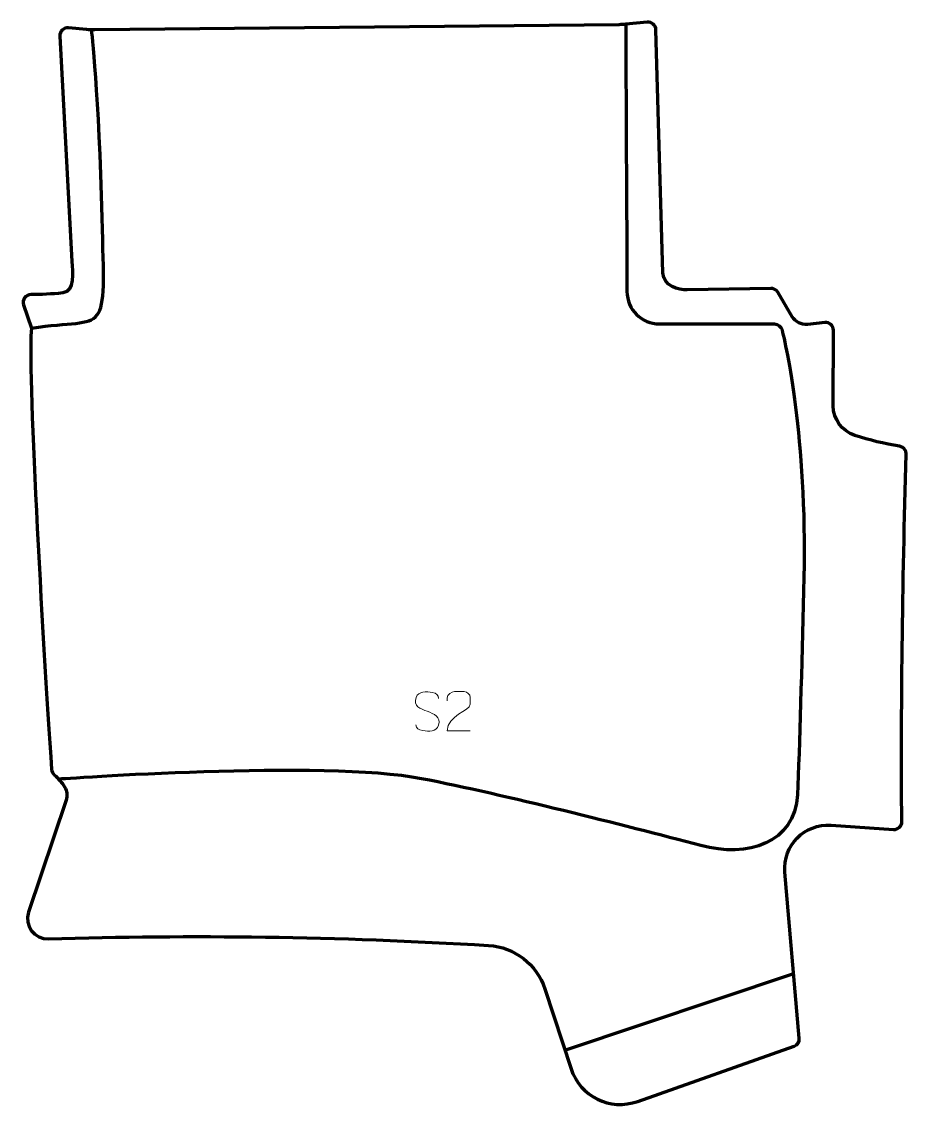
# Model space of a CAD drawing. Header units: millimetres. Extents: x -279 to 284, y -351 to 342.
import ezdxf

# ---------------------------------------------------------------- set-up
doc = ezdxf.new("R2010")
doc.units = ezdxf.units.MM
doc.header["$MEASUREMENT"] = 0
for name, color, linetype in [('layer 1', 7, 'Continuous'), ('layer 2', 7, 'Continuous'), ('layer 3', 7, 'Continuous')]:
    doc.layers.add(name, color=color, linetype=linetype)

msp = doc.modelspace()

# ---------------------------------------------------------------- linework, layer by layer
at = {"layer": 'layer 1', "color": 250, "lineweight": 9}
for points, knots in [([(-20.7326, -96.308), (-24.9809, -94.8376), (-29.889, -93.0418), (-27.8839, -87.5215), (-27.8839, -87.5215), (-26.3804, -83.3816), (-21.1668, -83.7701), (-17.5632, -84.3712), (-17.5632, -84.3712), (-14.7026, -84.8484), (-13.8379, -86.0616), (-13.5273, -88.1457)], [0, 0, 0, 0, 0.25, 0.25, 0.25, 0.25, 0.5, 0.5, 0.5, 0.5, 1, 1, 1, 1]), ([(6.6388, -108.7951), (1.7244, -108.7948), (-3.19, -108.7948), (-8.1041, -108.7951), (-8.1041, -108.7951), (-8.1041, -98.8628), (6.5469, -96.2216), (6.6388, -91.9113), (6.6388, -91.9113), (6.6385, -90.4872), (6.6385, -89.0635), (6.6388, -87.6402), (6.6388, -87.6402), (6.6219, -85.5631), (4.4991, -83.8383), (2.8281, -83.821), (2.8281, -83.821), (0.7549, -83.8214), (-1.318, -83.8214), (-3.3904, -83.821), (-3.3904, -83.821), (-5.2125, -83.8045), (-8.0372, -85.5966), (-8.1041, -87.6902), (-8.1041, -87.6902), (-8.1041, -87.6902), (-8.1041, -89.745), (-8.1041, -89.745)], [0, 0, 0, 0, 0.125, 0.125, 0.125, 0.125, 0.25, 0.25, 0.25, 0.25, 0.375, 0.375, 0.375, 0.375, 0.5, 0.5, 0.5, 0.5, 0.625, 0.625, 0.625, 0.625, 0.75, 0.75, 0.75, 0.75, 1, 1, 1, 1]), ([(-20.7326, -96.3081), (-16.714, -97.9548), (-11.6845, -99.8431), (-13.5185, -105.2034), (-13.5185, -105.2034), (-14.9783, -109.4698), (-19.8891, -109.2131), (-23.6152, -108.6584), (-23.6152, -108.6584), (-26.3652, -108.2486), (-27.5861, -107.0351), (-27.9641, -104.9229)], [0, 0, 0, 0, 0.25, 0.25, 0.25, 0.25, 0.5, 0.5, 0.5, 0.5, 1, 1, 1, 1])]:
    msp.add_open_spline(points, degree=3, knots=knots, dxfattribs=at)
at = {"layer": 'layer 2', "color": 230, "lineweight": 200}
msp.add_open_spline([(-259.6569, -133.3556), (-265.5699, -50.1284), (-275.3593, 128.2442), (-272.4522, 147.4024), (-272.4522, 147.4024), (-272.4522, 147.4024), (-277.5333, 162.1054), (-277.5333, 162.1054), (-277.5333, 162.1054), (-278.6605, 165.3671), (-276.1917, 168.7443), (-272.7253, 168.6977), (-272.7253, 168.6977), (-266.3596, 168.6119), (-259.6283, 168.9973), (-252.6363, 169.7175), (-252.6363, 169.7175), (-244.6506, 170.5415), (-246.5023, 183.251), (-246.8436, 189.6968), (-246.8436, 189.6968), (-246.8436, 189.6968), (-254.4387, 333.0728), (-254.4387, 333.0728), (-254.4387, 333.0728), (-254.5996, 336.1091), (-252.0099, 338.579), (-248.9679, 338.2897), (-248.9679, 338.2897), (-248.9679, 338.2897), (-237.5118, 337.2014), (-237.5118, 337.2014), (-237.5118, 337.2014), (-235.7643, 337.0353), (-234.0092, 336.9611), (-232.2539, 336.9787), (-232.2539, 336.9787), (-232.2539, 336.9787), (101.23, 340.3337), (101.23, 340.3337), (101.23, 340.3337), (102.6782, 340.3483), (104.1243, 340.4257), (105.5651, 340.5659), (105.5651, 340.5659), (105.5651, 340.5659), (119.2116, 341.8924), (119.2116, 341.8924), (119.2116, 341.8924), (122.0931, 342.1726), (124.609, 339.967), (124.6926, 337.0876), (124.6926, 337.0876), (124.6926, 337.0876), (129.1832, 182.4825), (129.1832, 182.4825), (129.1832, 182.4825), (129.4298, 173.9879), (139.1458, 171.522), (144.5992, 171.6269), (144.5992, 171.6269), (144.5992, 171.6269), (197.7718, 172.6473), (197.7718, 172.6473), (197.7718, 172.6473), (199.5768, 172.6817), (201.2602, 171.7454), (202.1751, 170.1977), (202.1751, 170.1977), (202.1751, 170.1977), (211.4099, 154.5797), (211.4099, 154.5797), (211.4099, 154.5797), (213.4003, 151.2129), (217.1884, 149.3182), (221.0929, 149.7358), (221.0929, 149.7358), (221.0929, 149.7358), (232.1301, 150.9165), (232.1301, 150.9165), (232.1301, 150.9165), (235.0914, 151.2335), (237.6709, 148.9205), (237.6616, 145.9575), (237.6616, 145.9575), (237.6616, 145.9575), (237.5106, 98.0142), (237.5106, 98.0142), (237.5106, 98.0142), (237.4928, 89.4003), (243.0508, 81.7671), (251.2714, 79.0712), (251.2714, 79.0712), (260.4699, 76.0545), (269.9431, 73.8377), (279.6534, 72.309), (279.6534, 72.309), (282.1236, 71.92), (283.9123, 69.7536), (283.8459, 67.2655), (283.8459, 67.2655), (281.5891, -17.2356), (280.4197, -97.2529), (281.1266, -166.4653), (281.1266, -166.4653), (281.1564, -169.3678), (278.6918, -171.6775), (275.7816, -171.4785), (275.7816, -171.4785), (275.7816, -171.4785), (236.2058, -168.7691), (236.2058, -168.7691), (236.2058, -168.7691), (219.2778, -167.6098), (205.2991, -181.7613), (206.7569, -198.5811), (206.7569, -198.5811), (206.7569, -198.5811), (215.912, -304.1892), (215.912, -304.1892), (215.912, -304.1892), (216.1074, -306.4457), (214.7462, -308.55), (212.6004, -309.3076), (212.6004, -309.3076), (212.6004, -309.3076), (113.11, -344.4433), (113.11, -344.4433), (113.11, -344.4433), (95.6431, -350.6804), (76.4578, -341.3286), (70.7145, -323.7774), (70.7145, -323.7774), (70.7145, -323.7774), (54.0184, -272.7566), (54.0184, -272.7566), (54.0184, -272.7566), (48.9142, -257.159), (34.7408, -246.2665), (18.2831, -245.2658), (18.2831, -245.2658), (-77.6939, -239.4289), (-171.1218, -238.3277), (-261.6062, -241.0821), (-261.6062, -241.0821), (-270.6333, -241.3569), (-277.1753, -232.6117), (-274.3264, -224.083), (-274.3264, -224.083), (-274.3264, -224.083), (-250.5158, -152.7963), (-250.5158, -152.7963), (-250.5158, -152.7963), (-249.5724, -150.008), (-249.9226, -146.9517), (-251.4543, -144.437), (-251.4543, -144.437), (-253.1747, -141.6114), (-255.3455, -139.0243), (-258.0091, -136.6972), (-258.0091, -136.6972), (-258.9808, -135.8482), (-259.5653, -134.6427), (-259.6569, -133.3556)], degree=3, knots=[0, 0, 0, 0, 0.02380952, 0.02380952, 0.02380952, 0.02380952, 0.04761905, 0.04761905, 0.04761905, 0.04761905, 0.07142857, 0.07142857, 0.07142857, 0.07142857, 0.0952381, 0.0952381, 0.0952381, 0.0952381, 0.11904762, 0.11904762, 0.11904762, 0.11904762, 0.14285714, 0.14285714, 0.14285714, 0.14285714, 0.16666667, 0.16666667, 0.16666667, 0.16666667, 0.19047619, 0.19047619, 0.19047619, 0.19047619, 0.21428571, 0.21428571, 0.21428571, 0.21428571, 0.23809524, 0.23809524, 0.23809524, 0.23809524, 0.26190476, 0.26190476, 0.26190476, 0.26190476, 0.28571429, 0.28571429, 0.28571429, 0.28571429, 0.30952381, 0.30952381, 0.30952381, 0.30952381, 0.33333333, 0.33333333, 0.33333333, 0.33333333, 0.35714286, 0.35714286, 0.35714286, 0.35714286, 0.38095238, 0.38095238, 0.38095238, 0.38095238, 0.4047619, 0.4047619, 0.4047619, 0.4047619, 0.42857143, 0.42857143, 0.42857143, 0.42857143, 0.45238095, 0.45238095, 0.45238095, 0.45238095, 0.47619048, 0.47619048, 0.47619048, 0.47619048, 0.5, 0.5, 0.5, 0.5, 0.52380952, 0.52380952, 0.52380952, 0.52380952, 0.54761905, 0.54761905, 0.54761905, 0.54761905, 0.57142857, 0.57142857, 0.57142857, 0.57142857, 0.5952381, 0.5952381, 0.5952381, 0.5952381, 0.61904762, 0.61904762, 0.61904762, 0.61904762, 0.64285714, 0.64285714, 0.64285714, 0.64285714, 0.66666667, 0.66666667, 0.66666667, 0.66666667, 0.69047619, 0.69047619, 0.69047619, 0.69047619, 0.71428571, 0.71428571, 0.71428571, 0.71428571, 0.73809524, 0.73809524, 0.73809524, 0.73809524, 0.76190476, 0.76190476, 0.76190476, 0.76190476, 0.78571429, 0.78571429, 0.78571429, 0.78571429, 0.80952381, 0.80952381, 0.80952381, 0.80952381, 0.83333333, 0.83333333, 0.83333333, 0.83333333, 0.85714286, 0.85714286, 0.85714286, 0.85714286, 0.88095238, 0.88095238, 0.88095238, 0.88095238, 0.9047619, 0.9047619, 0.9047619, 0.9047619, 0.92857143, 0.92857143, 0.92857143, 0.92857143, 0.95238095, 0.95238095, 0.95238095, 0.95238095, 1, 1, 1, 1], dxfattribs=at)
at = {"layer": 'layer 3', "color": 142, "lineweight": 200}
for points, knots in [([(105.5871, 340.5678), (105.5625, 300.0178), (106.1582, 209.3157), (106.3019, 170.6171), (106.3019, 170.6171), (106.3444, 159.2163), (115.5967, 149.9988), (126.9976, 149.9956), (126.9976, 149.9956), (126.9976, 149.9956), (200.0762, 149.9762), (200.0762, 149.9762), (200.0762, 149.9762), (202.3784, 149.9759), (204.3817, 148.4052), (204.9303, 146.1692), (204.9303, 146.1692), (208.623, 131.1265), (221.3014, 72.1106), (218.662, -19.8021), (218.662, -19.8021), (217.301, -67.2063), (216.208, -119.3431), (214.6779, -149.4025), (214.6779, -149.4025), (213.1132, -180.1377), (183.0026, -189.6567), (153.2512, -181.7846), (153.2512, -181.7846), (103.0505, -168.5022), (29.8229, -149.8704), (-24.3853, -139.2178), (-24.3853, -139.2178), (-85.8241, -127.1443), (-255.1181, -139.5357), (-255.1181, -139.5357)], [0, 0, 0, 0, 0.1, 0.1, 0.1, 0.1, 0.2, 0.2, 0.2, 0.2, 0.3, 0.3, 0.3, 0.3, 0.4, 0.4, 0.4, 0.4, 0.5, 0.5, 0.5, 0.5, 0.6, 0.6, 0.6, 0.6, 0.7, 0.7, 0.7, 0.7, 0.8, 0.8, 0.8, 0.8, 1, 1, 1, 1]), ([(-272.4521, 147.4023), (-223.0404, 154.6442), (-225.6039, 138.941), (-227.5236, 217.4446), (-227.5236, 217.4446), (-229.4434, 295.9484), (-234.2195, 337.0003), (-234.2195, 337.0003)], [0, 0, 0, 0, 0.33333333, 0.33333333, 0.33333333, 0.33333333, 1, 1, 1, 1])]:
    msp.add_open_spline(points, degree=3, knots=knots, dxfattribs=at)
msp.add_open_spline([(66.8224, -311.883), (66.8224, -311.883), (212.355, -263.1569), (212.355, -263.1569)], degree=3, dxfattribs=at)

doc.saveas('drawing.dxf')
